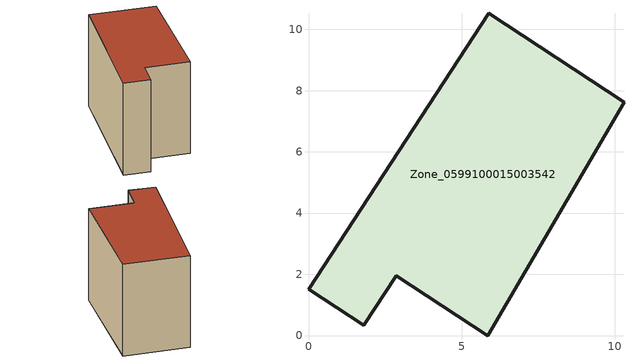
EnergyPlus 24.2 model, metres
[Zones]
Zone_0599100015003542
 floor ground (C_G): 5.89,10.52 10.3,7.63 5.86,0 2.86,1.96 1.8,0.34 0,1.52 z0.74
 wall outside (C_F): 10.3,7.63 5.89,10.52 0,1.52 1.8,0.34 2.86,1.96 5.86,0 10.3,7.63 z0.74:8.76
 roof outside (C_R): 5.89,10.52 0,1.52 1.8,0.34 2.86,1.96 5.86,0 10.3,7.63 z8.76
[BUILDING]
Pand.0599100015003542: North Axis=0; Terrain=City; Loads Convergence Tolerance Value=0.04; Temperature Convergence Tolerance Value=0.4; Solar Distribution=FullExterior; Maximum Number of Warmup Days=25; Minimum Number of Warmup Days=1
[Site:Location]
Rotterdam.The.Hague.AP_ZH_NLD Design_Conditions: Latitude=51.96; Longitude=4.45; Time Zone=1; Elevation=-4.5
[SITE:GROUNDTEMPERATURE:BUILDINGSURFACE]
18, 18, 18, 18, 18, 18, 18, 18, 18, 18, 18, 18
[MATERIAL] Thermal Absorptance=0.9; Solar Absorptance=0.7; Visible Absorptance=0.7
Name | Roughness | Thickness | Conductivity | Density | Specific Heat
G.TI.1965-1974 | MediumSmooth | 0.15 | 0.882353 | 540 | 1210
F.TI.1965-1974 | Rough | 0.3 | 0.697674 | 1920 | 840
R.TI.1965-1974 | MediumRough | 0.2 | 0.232558 | 1500 | 1000
[CONSTRUCTION]
C_G: G.TI.1965-1974
C_F: F.TI.1965-1974
C_R: R.TI.1965-1974
[ZONE]
Zone_0599100015003542: Type=1; Multiplier=1; Ceiling Height=Autocalculate; Volume=Autocalculate; Floor Area=autocalculate; Part of Total Floor Area=Yes
[ZONEINFILTRATION:DESIGNFLOWRATE]
Infil_Zone_0599100015003542: Zone or ZoneList or Space or SpaceList=Zone_0599100015003542; Schedule=AlwaysOn; Design Flow Rate Calculation Method=Flow/Area; Flow Rate per Floor Area=0.003; Constant Term Coefficient=1; Temperature Term Coefficient=0; Velocity Term Coefficient=0; Velocity Squared Term Coefficient=0
[HVACTEMPLATE:ZONE:IDEALLOADSAIRSYSTEM]
Zone_0599100015003542: Maximum Heating Supply Air Temperature=50; Minimum Cooling Supply Air Temperature=13; Maximum Heating Supply Air Humidity Ratio=0.0156; Minimum Cooling Supply Air Humidity Ratio=0.0077; Heating Limit=NoLimit; Cooling Limit=NoLimit; Dehumidification Control Type=ConstantSensibleHeatRatio; Cooling Sensible Heat Ratio=0.7; Dehumidification Setpoint=60; Humidification Control Type=None; Humidification Setpoint=30; Outdoor Air Method=None; Outdoor Air Flow Rate per Person=0.00944; Outdoor Air Flow Rate per Zone Floor Area=0; Outdoor Air Flow Rate per Zone=0; Demand Controlled Ventilation Type=None; Outdoor Air Economizer Type=NoEconomizer; Heat Recovery Type=None; Sensible Heat Recovery Effectiveness=0.7; Latent Heat Recovery Effectiveness=0.65
[ZONECONTROL:THERMOSTAT]
ThermostatControl_Zone_0599100015003542: Zone or ZoneList=Zone_0599100015003542; Control Type Schedule=DualSetpointControlType; Control 1=Thermostat_Zone_0599100015003542; Temperature Difference Between Cutout And Setpoint=0
[THERMOSTATSETPOINT:DUALSETPOINT]
Thermostat_Zone_0599100015003542: Heating Setpoint Temperature Schedule=HeatingSetpoint_Zone_0599100015003542; Cooling Setpoint Temperature Schedule=CoolingSetpoint_Zone_0599100015003542
[SCHEDULE:COMPACT]
HeatingSetpoint_Zone_0599100015003542: Through: 12/31, For: AllDays, Until: 24:00, 21
CoolingSetpoint_Zone_0599100015003542: Through: 12/31, For: AllDays, Until: 24:00, 24
DualSetpointControlType: Through: 12/31, For: AllDays, Until: 24:00, 4
AlwaysOn: Through: 12/31, For: AllDays, Until: 24:00, 1
